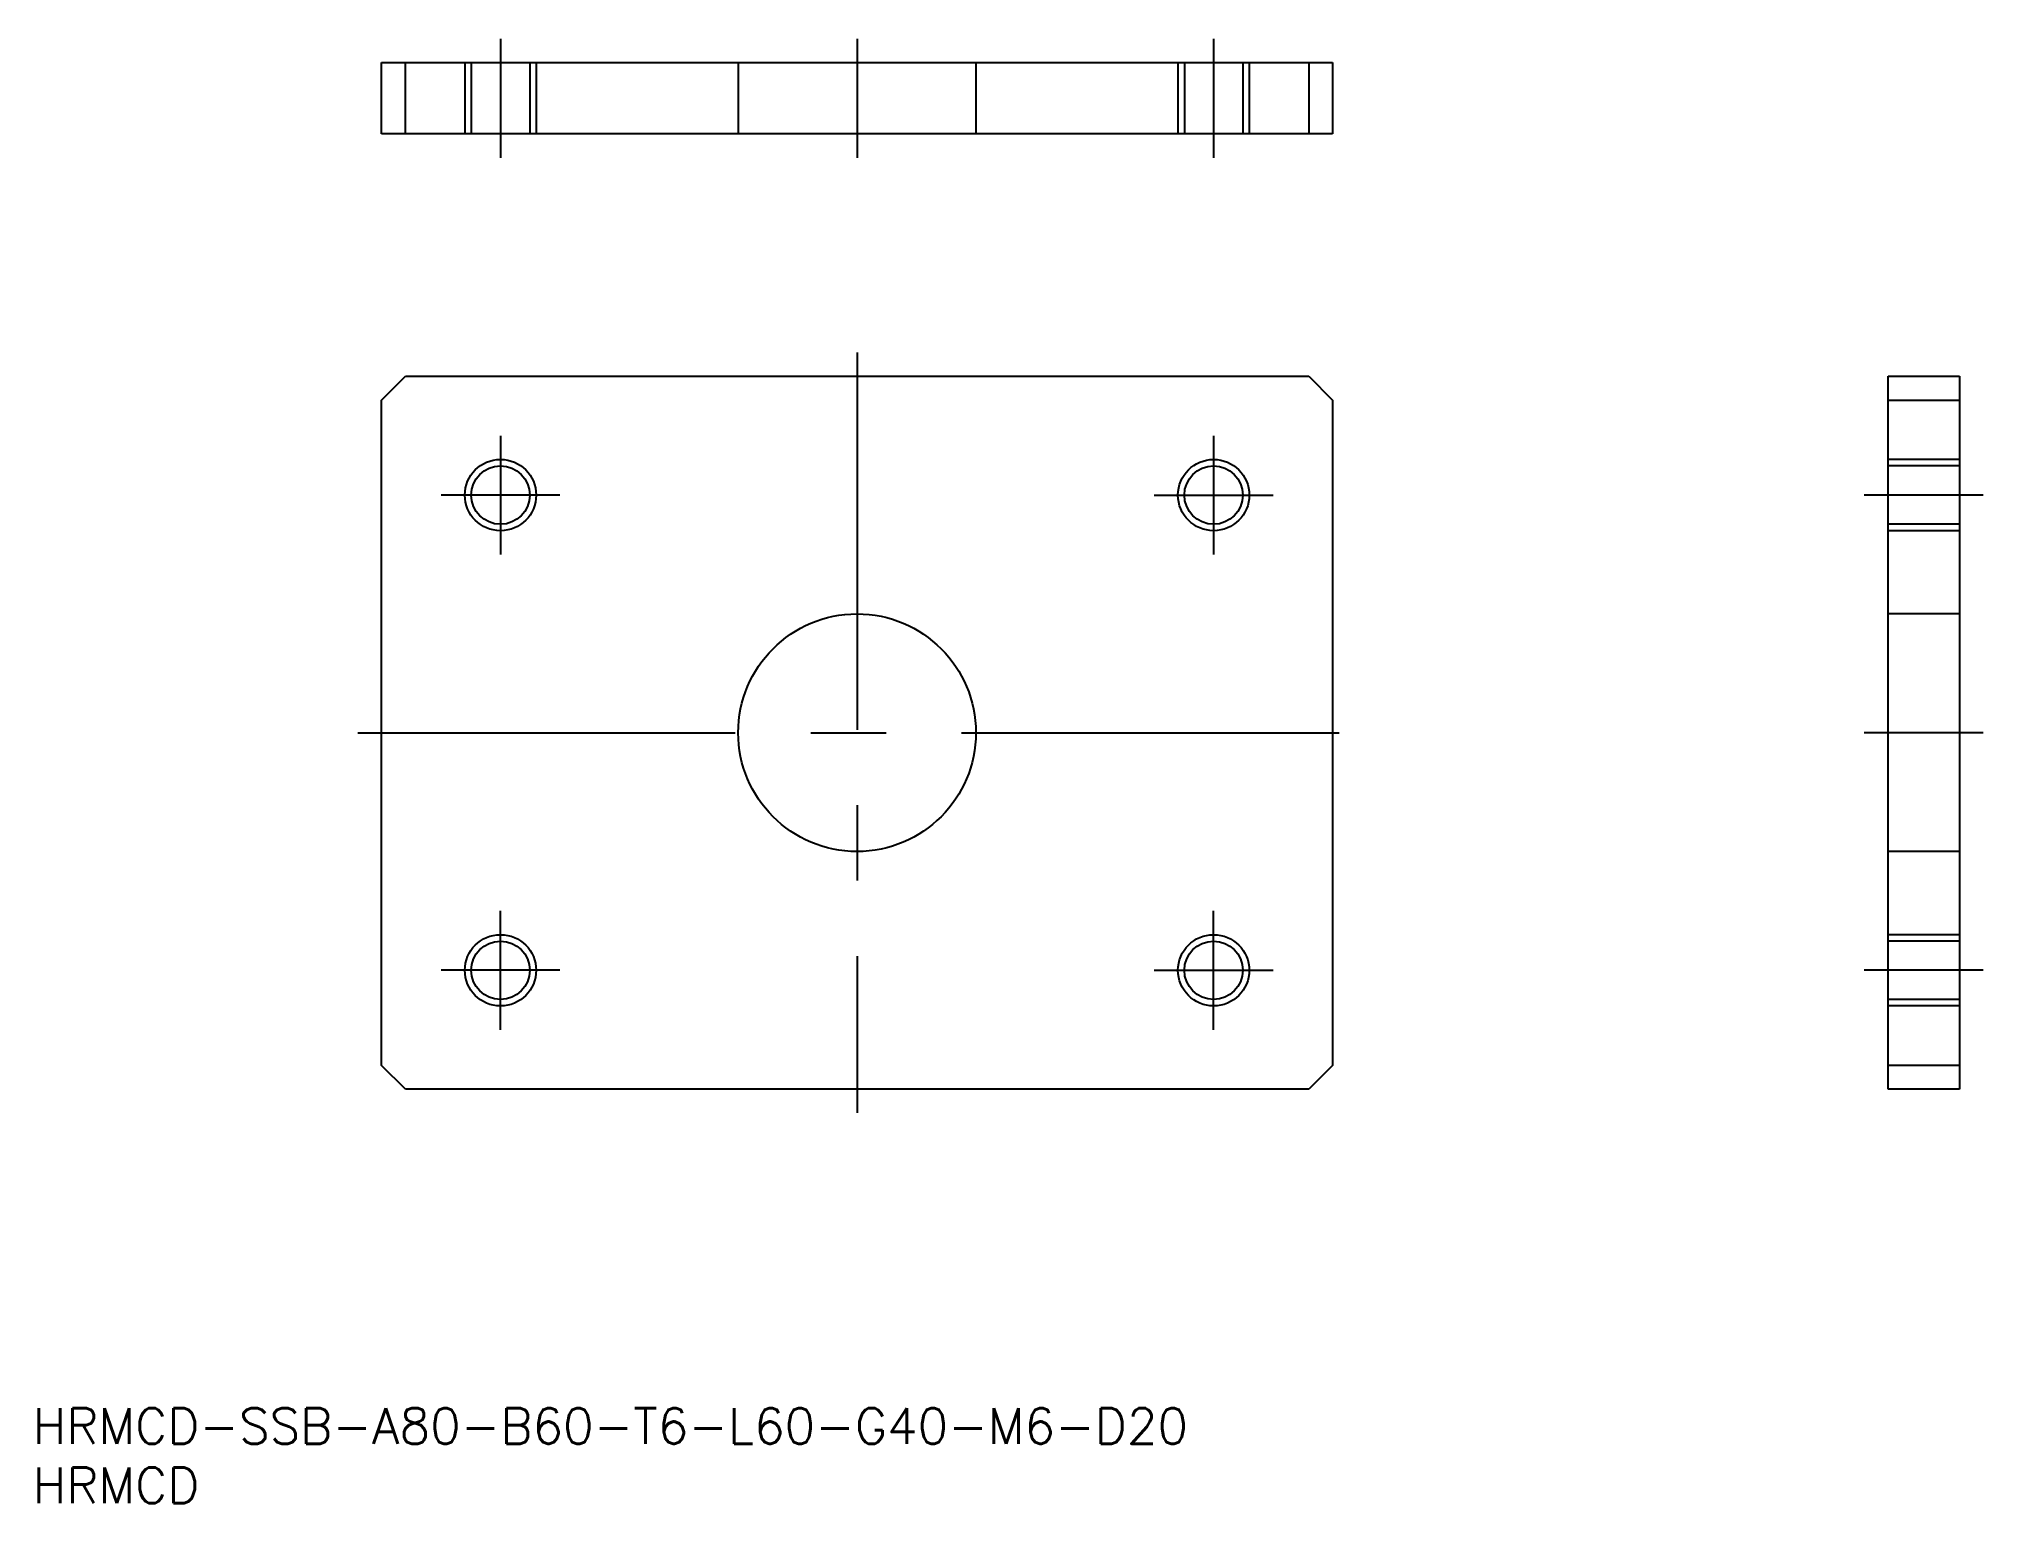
# Model space of a CAD drawing. Extents: x 1 to 164, y 0 to 123.
import ezdxf

# ---------------------------------------------------------------- set-up
doc = ezdxf.new("R2010")
doc.units = 0
doc.linetypes.add('CENTER', pattern=[50.8, 31.75, -6.35, 6.35, -6.35])
doc.linetypes.add('DASHED', pattern=[19.05, 12.7, -6.35])
doc.layers.get('0').update_dxf_attribs({"linetype": 'CONTINUOUS'})
doc.layers.add('CENTER', color=1, linetype='CENTER')
doc.styles.get("Standard").update_dxf_attribs({"font": 'txt.shx', "height": 3, "bigfont": 'bigfont.shx'})

# ---------------------------------------------------------------- blocks, each defined once
blk = doc.blocks.new('*U1')
at = {"color": 7, "linetype": 'CONTINUOUS'}
blk.add_text('HRMCD-SSB-A80-B60-T6-L60-G40-M6-D20', height=3, dxfattribs=at).set_placement((0, 5))
blk = doc.blocks.new('*U2')
at = {"color": 7, "linetype": 'CONTINUOUS'}
blk.add_text('HRMCD', height=3, dxfattribs=at).set_placement((0, 0))

msp = doc.modelspace()

# ---------------------------------------------------------------- linework, layer by layer
at = {"color": 7, "linetype": 'CONTINUOUS'}
for p, q in [((29.352956, 121.244844), (109.352956, 121.244844)), ((29.352956, 115.244844), (29.352956, 121.244844)), ((31.352956, 115.244844), (31.352956, 121.244844)), ((107.352956, 121.244844), (107.352956, 115.244844)), ((109.352956, 121.244844), (109.352956, 115.244844)), ((109.352956, 115.244844), (29.352956, 115.244844)), ((29.352956, 92.846475), (31.352956, 94.846475)), ((31.352956, 94.846475), (107.352956, 94.846475)), ((107.352956, 94.846475), (109.352956, 92.846475)), ((156.095241, 94.846475), (162.095241, 94.846475)), ((156.095241, 34.846475), (156.095241, 94.846475)), ((162.095241, 94.846475), (162.095241, 34.846475)), ((29.352956, 36.846475), (29.352956, 92.846475)), ((109.352956, 92.846475), (109.352956, 36.846475)), ((156.095241, 92.846475), (162.095241, 92.846475)), ((31.352956, 34.846475), (29.352956, 36.846475)), ((109.352956, 36.846475), (107.352956, 34.846475)), ((162.095241, 36.846475), (156.095241, 36.846475)), ((107.352956, 34.846475), (31.352956, 34.846475)), ((162.095241, 34.846475), (156.095241, 34.846475))]:
    msp.add_line(p, q, dxfattribs=at)
at = {"color": 3, "linetype": 'DASHED'}
for p, q in [((36.352956, 121.244844), (36.352956, 115.244844)), ((36.894456, 121.244844), (36.894456, 115.244844)), ((41.811456, 121.244844), (41.811456, 115.244844)), ((42.352956, 121.244844), (42.352956, 115.244844)), ((59.352956, 121.244844), (59.352956, 115.244844)), ((79.352956, 121.244844), (79.352956, 115.244844)), ((96.352956, 121.244844), (96.352956, 115.244844)), ((96.894456, 121.244844), (96.894456, 115.244844)), ((101.811456, 121.244844), (101.811456, 115.244844)), ((102.352956, 121.244844), (102.352956, 115.244844)), ((162.095241, 87.846475), (156.095241, 87.846475)), ((162.095241, 87.304975), (156.095241, 87.304975)), ((162.095241, 82.387975), (156.095241, 82.387975)), ((162.095241, 81.846475), (156.095241, 81.846475)), ((162.095241, 74.846475), (156.095241, 74.846475)), ((162.095241, 54.846475), (156.095241, 54.846475)), ((162.095241, 47.846475), (156.095241, 47.846475)), ((162.095241, 47.304975), (156.095241, 47.304975)), ((162.095241, 42.387975), (156.095241, 42.387975)), ((162.095241, 41.846475), (156.095241, 41.846475))]:
    msp.add_line(p, q, dxfattribs=at)
at = {"color": 3, "linetype": 'CONTINUOUS'}
for centre in [(39.352956, 84.846475), (99.352956, 84.846475), (39.352956, 44.846475), (99.352956, 44.846475)]:
    msp.add_circle(centre, 3, dxfattribs=at)
at = {"color": 7, "linetype": 'CONTINUOUS'}
for centre, radius in [((39.352956, 84.846475), 2.4585), ((99.352956, 84.846475), 2.4585), ((69.352956, 64.846475), 10), ((39.352956, 44.846475), 2.4585), ((99.352956, 44.846475), 2.4585)]:
    msp.add_circle(centre, radius, dxfattribs=at)
at = {"layer": 'CENTER', "color": 1, "linetype": 'CENTER'}
for p, q in [((39.352956, 123.244844), (39.352956, 113.244844)), ((69.352956, 123.244844), (69.352956, 113.244844)), ((99.352956, 123.244844), (99.352956, 113.244844)), ((69.352956, 96.846475), (69.352956, 32.846475)), ((39.352956, 89.846475), (39.352956, 79.846475)), ((99.352956, 89.846475), (99.352956, 79.846475)), ((44.352956, 84.846475), (34.352956, 84.846475)), ((94.352956, 84.846475), (104.352956, 84.846475)), ((164.095241, 84.846475), (154.095241, 84.846475)), ((27.352956, 64.846475), (111.352956, 64.846475)), ((164.095241, 64.846475), (154.095241, 64.846475)), ((39.352956, 39.846475), (39.352956, 49.846475)), ((99.352956, 39.846475), (99.352956, 49.846475)), ((44.352956, 44.846475), (34.352956, 44.846475)), ((94.352956, 44.846475), (104.352956, 44.846475)), ((164.095241, 44.846475), (154.095241, 44.846475))]:
    msp.add_line(p, q, dxfattribs=at)

# ---------------------------------------------------------------- block references
at = {"color": 7, "linetype": 'CONTINUOUS'}
for name in ['*U1', '*U2']:
    msp.add_blockref(name, (0, 0), dxfattribs=at)

doc.saveas('drawing.dxf')
